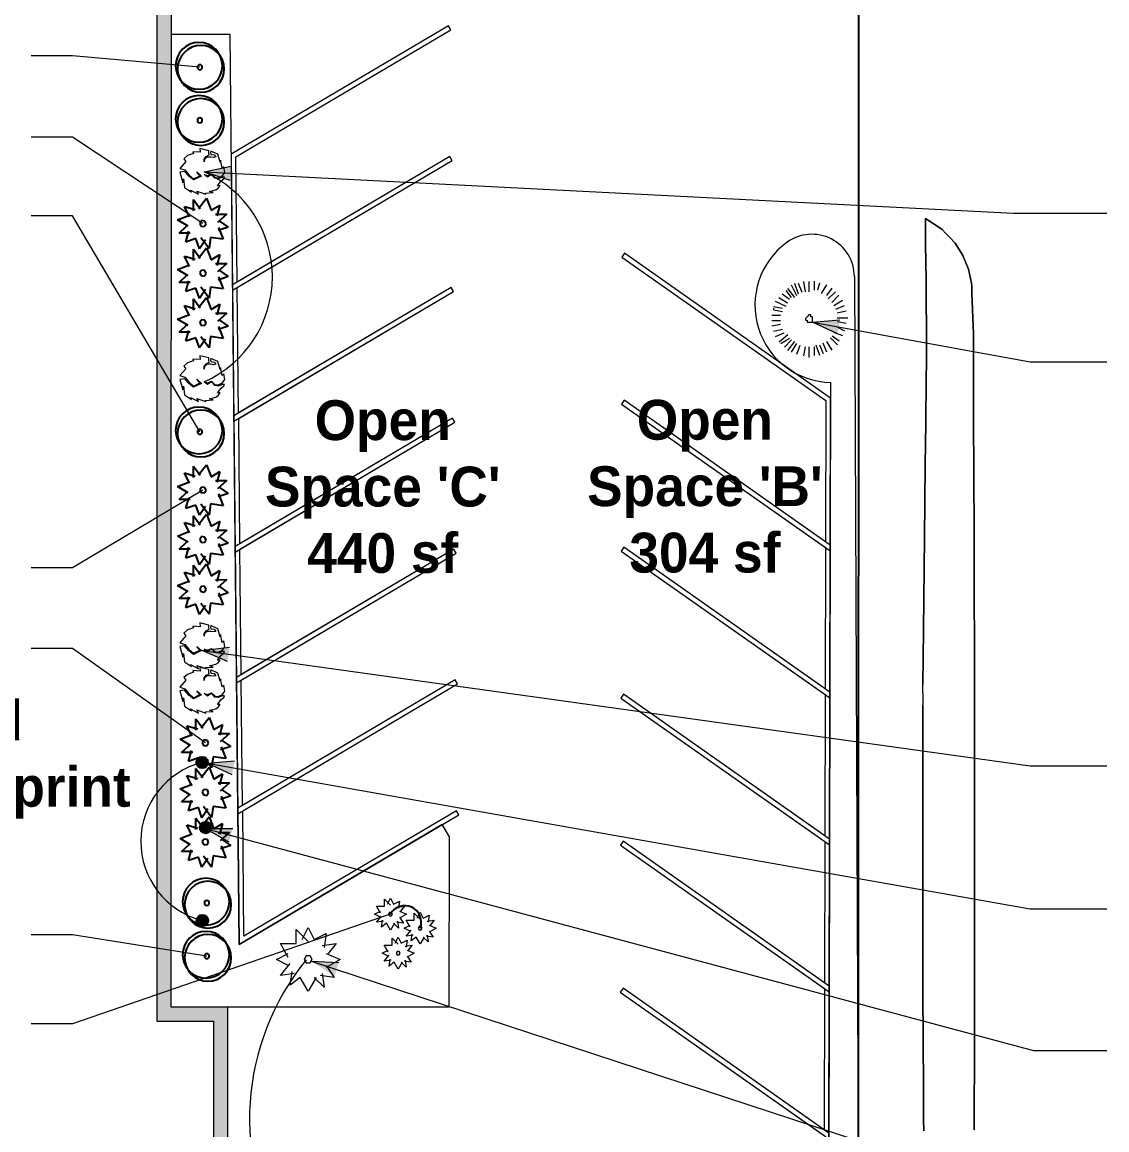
# Model space of a CAD drawing. Header units: feet. Extents: x 2366571 to 2367139, y 711991 to 712371.
# Drawn here: x 2366976.9 to 2367053.5, y 712105.7 to 712183.9 of the extents above; entities that cross this region are included whole.
import ezdxf
from ezdxf.enums import TextEntityAlignment as Align

# ---------------------------------------------------------------- set-up
doc = ezdxf.new("R2010")
doc.units = ezdxf.units.FT
doc.header["$MEASUREMENT"] = 0
for name, color, linetype in [('C-BLDG-OTLN', 110, 'Continuous'), ('C-PRKG-CURB', 255, 'Continuous'), ('C-PRKG-STRP', 190, 'Continuous'), ('C-PROP-LINE', 230, 'Continuous'), ('C-TOPO', 7, 'Continuous'), ('L-PLNT-TREE', 70, 'Continuous')]:
    doc.layers.add(name, color=color, linetype=linetype)
doc.layers.add('G-ANNO-TEXT', color=231, linetype='Continuous', lineweight=9)
doc.layers.add('PDF_Geometry', color=1, linetype='Continuous', lineweight=9)
doc.styles.add('Century Gothic_B', font='GOTHICB.TTF', dxfattribs={"height": 33.75})
doc.styles.get("Standard").update_dxf_attribs({"font": 'ARIALN.TTF', "width": 0.8})

# ---------------------------------------------------------------- blocks, each defined once
blk = doc.blocks.new('Family - ___-1416994-SITE PLAN')
at = {"layer": 'C-PROP-LINE'}
blk.add_line((-534.63, 10205.35), (-534.07, 14193.5), dxfattribs=at)
blk = doc.blocks.new('Evergreen-Tree5')
for p, q in [((-2.26, 2.99), (-2.26, 5.62)), ((-2.26, 5.62), (-0.01, 3.37)), ((-1.13, 3.74), (-0.01, 5.99)), ((-0.01, 5.99), (1.12, 3.74)), ((-3.76, 0.37), (-5.26, 2.99)), ((-5.26, 2.99), (-2.26, 2.99)), ((1.12, 3.74), (3.37, 4.87)), ((2.62, 2.62), (5.24, 2.99)), ((3.37, 4.87), (2.99, 2.24)), ((5.24, 2.99), (3.74, 1.12)), ((-6.01, -0.01), (-3.76, 1.12)), ((-0.38, 0.64), (-0.76, -0.01)), ((0.37, 0.64), (-0.38, 0.64)), ((0.74, -0.01), (0.37, 0.64)), ((3.37, 1.12), (5.99, -0.01)), ((-3.76, -1.13), (-6.01, -0.01)), ((-5.26, -3.01), (-3.38, -0.76)), ((-3.38, -4.88), (-3.01, -2.26)), ((-0.76, -0.01), (-0.38, -0.66)), ((-0.38, -0.66), (0.37, -0.66)), ((0.37, -0.66), (0.74, -0.01)), ((5.99, -0.01), (3.37, -1.51)), ((3.37, -1.13), (4.87, -3.38)), ((-2.63, -2.63), (-5.26, -3.01)), ((-1.51, -3.38), (-3.38, -4.88)), ((-0.01, -6.01), (-1.51, -3.38)), ((1.49, -3.38), (-0.01, -6.01)), ((2.99, -5.26), (1.12, -3.38)), ((4.87, -3.38), (2.24, -3.01)), ((2.62, -2.63), (2.99, -5.26))]:
    blk.add_line(p, q)
at = {"flags": 1}
for tag, p in [('SCI_NAME', (-5.08, -8.89)), ('COM_NAME', (-5.08, -12.89)), ('SIZE', (-5.08, -16.89)), ('ROOT_COND', (-5.08, -20.89)), ('REMARK', (-5.08, -24.89)), ('CODE', (-5.08, -28.89))]:
    blk.add_attdef(tag, text='', height=2.4, dxfattribs=at).set_placement(p, align=Align.BOTTOM_LEFT)
blk = doc.blocks.new('Deciduous-Tree2')
for centre, radius in [((-0.29, 0.29), 5.72), ((0.33, -0.34), 5.72), ((0, 0), 0.6)]:
    blk.add_circle(centre, radius)
at = {"flags": 1}
for tag, p in [('SCI_NAME', (-5.07, -8.88)), ('COM_NAME', (-5.07, -12.88)), ('SIZE', (-5.07, -16.88)), ('ROOT_COND', (-5.07, -20.88)), ('REMARK', (-5.07, -24.88)), ('CODE', (-5.07, -28.88))]:
    blk.add_attdef(tag, text='', height=2.4, dxfattribs=at).set_placement(p, align=Align.BOTTOM_LEFT)

msp = doc.modelspace()

# ---------------------------------------------------------------- hatches: boundary and pattern name
at = {"layer": 'C-BLDG-OTLN', "lineweight": 5}
h = msp.add_hatch(color=1, dxfattribs=at)
h.dxf.hatch_style = 1
h.paths.add_polyline_path([(2366918.974, 712055.231), (2366918.974, 712066.856), (2366826.962, 712066.856), (2366826.962, 712054.86), (2366812.377, 712054.86), (2366812.377, 712033.187), (2366987.395, 712033.187), (2366987.395, 712102.287), (2366991.395, 712102.287), (2366991.396, 712114.337), (2366987.396, 712114.337), (2366987.406, 712208.447), (2366899.216, 712208.447), (2366899.213, 712182.412), (2366917.313, 712182.34), (2366917.408, 712161.24), (2366948.356, 712161.493), (2366948.356, 712055.231)])
h.paths.add_polyline_path([(2366918.974, 712034.187), (2366986.395, 712034.187), (2366986.395, 712103.287), (2366990.395, 712103.287), (2366990.396, 712113.337), (2366986.396, 712113.337), (2366986.406, 712207.447), (2366900.216, 712207.447), (2366900.213, 712183.408), (2366918.309, 712183.336), (2366918.403, 712162.248), (2366949.356, 712162.501), (2366949.356, 712054.231), (2366918.974, 712054.231)], flags=16)
h.paths.add_polyline_path([(2366917.974, 712065.856), (2366827.962, 712065.856), (2366827.962, 712053.86), (2366813.377, 712053.86), (2366813.377, 712034.187), (2366917.974, 712034.187)], flags=16)
at = {"layer": 'G-ANNO-TEXT', "lineweight": 5}
for points in [[(2366989.738, 712173.287), (2366991.637, 712173.693), (2366991.585, 712172.69)], [(2367032.682, 712162.691), (2367034.617, 712162.848), (2367034.436, 712161.859)], [(2366989.608, 712139.493), (2366991.534, 712139.733), (2366991.396, 712138.737)], [(2366989.946, 712131.544), (2366991.88, 712131.712), (2366991.705, 712130.723)], [(2366989.815, 712126.946), (2366991.756, 712126.946), (2366991.496, 712125.975)], [(2366997.297, 712117.572), (2366999.235, 712117.473), (2366998.926, 712116.517)]]:
    msp.add_hatch(color=1, dxfattribs=at).paths.add_polyline_path(points, flags=0)
at = {"layer": 'L-PLNT-TREE'}
h = msp.add_hatch(color=1, dxfattribs=at)
h.dxf.hatch_style = 1
h.paths.add_polyline_path([(2366989.198, 712131.594, 0.908847), (2366990.002, 712131.517), (2366989.946, 712131.544), (2366990.007, 712131.549, 0.027908), (2366990.01, 712131.594, 1)])
h = msp.add_hatch(color=1, dxfattribs=at)
h.dxf.hatch_style = 1
h.paths.add_polyline_path([(2366989.441, 712127, 0.707553), (2366990.163, 712126.745), (2366989.815, 712126.946), (2366990.249, 712126.946, 0.033165), (2366990.253, 712127, 1)])
h = msp.add_hatch(color=1, dxfattribs=at)
h.dxf.hatch_style = 1
h.paths.add_polyline_path([(2366990.022, 712120.439, 1), (2366989.21, 712120.439, 1)])

# ---------------------------------------------------------------- linework, layer by layer
at = {"layer": 'C-BLDG-OTLN', "color": 1, "lineweight": 5, "flags": 128}
msp.add_lwpolyline([(2366948.356, 712161.493), (2366917.408, 712161.24), (2366917.313, 712182.34), (2366899.213, 712182.412), (2366899.216, 712208.447), (2366987.406, 712208.447), (2366987.396, 712114.337), (2366991.396, 712114.337), (2366991.395, 712102.287), (2366987.395, 712102.287), (2366987.395, 712033.187), (2366812.377, 712033.187), (2366812.377, 712054.86), (2366826.962, 712054.86), (2366826.962, 712066.856), (2366918.974, 712066.856), (2366918.974, 712055.231), (2366948.356, 712055.231), (2366948.356, 712161.497)], dxfattribs=at)
msp.add_lwpolyline([(2366918.974, 712054.231), (2366949.356, 712054.231), (2366949.356, 712162.501), (2366918.403, 712162.248), (2366918.309, 712183.336), (2366900.213, 712183.408), (2366900.216, 712207.447), (2366986.406, 712207.447), (2366986.396, 712113.337), (2366990.396, 712113.337), (2366990.395, 712103.287), (2366986.395, 712103.287), (2366986.395, 712034.187), (2366918.974, 712034.187)], close=True, dxfattribs=at)
at = {"layer": 'C-PRKG-CURB', "color": 1, "lineweight": 5}
for p, q in [((2367035.637, 712165.899), (2367036.103, 712058.459)), ((2367033.788, 712070.812), (2367033.976, 712158.427))]:
    msp.add_line(p, q, dxfattribs=at)
at = {"layer": 'C-PRKG-CURB', "color": 1, "lineweight": 5, "flags": 128}
for points in [[(2366991.396, 712114.337), (2367007.027, 712114.337), (2367007.052, 712126.353), (2367006.545, 712127.21), (2366992.22, 712118.744), (2366991.564, 712182.982), (2366987.405, 712182.982)], [(2366991.396, 712114.337), (2367007.027, 712114.337), (2367007.052, 712126.353)]]:
    msp.add_lwpolyline(points, dxfattribs=at)
at = {"layer": 'C-PRKG-CURB', "color": 1, "lineweight": 5}
for centre, radius, start, end in [((2367032.638, 712165.886), 3, 0.24808, 125.824), ((2367034.079, 712163.889), 5.463, 125.824, 268.91348)]:
    msp.add_arc(centre, radius, start, end, dxfattribs=at)
at = {"layer": 'C-PRKG-STRP', "color": 1, "lineweight": 5}
for p, q in [((2367006.981, 712183.612), (2366991.651, 712174.551)), ((2367007.15, 712183.325), (2367006.981, 712183.612)), ((2366991.986, 712174.362), (2367007.15, 712183.325)), ((2366991.651, 712174.551), (2366991.749, 712164.929)), ((2367007.075, 712174.375), (2366991.745, 712165.314)), ((2366991.749, 712164.929), (2367007.245, 712174.088)), ((2366992.076, 712165.51), (2366991.986, 712174.362)), ((2367007.075, 712174.375), (2366992.076, 712165.51)), ((2366992.08, 712165.125), (2367007.245, 712174.088)), ((2367007.245, 712174.088), (2367007.075, 712174.375)), ((2367007.245, 712174.088), (2367007.075, 712174.375)), ((2367019.411, 712167.541), (2367019.219, 712167.268)), ((2367019.219, 712167.268), (2367033.61, 712157.148)), ((2367033.944, 712157.321), (2367019.411, 712167.541)), ((2366991.745, 712165.314), (2366991.843, 712155.692)), ((2367007.169, 712165.138), (2366991.839, 712156.077)), ((2366991.843, 712155.692), (2367007.339, 712164.851)), ((2366992.171, 712156.273), (2366992.08, 712165.125)), ((2367007.169, 712165.138), (2366992.171, 712156.273)), ((2366992.175, 712155.888), (2367007.339, 712164.851)), ((2367007.339, 712164.851), (2367007.169, 712165.138)), ((2367007.339, 712164.851), (2367007.169, 712165.138)), ((2367019.39, 712157.164), (2367019.198, 712156.891)), ((2367019.39, 712157.164), (2367019.198, 712156.891)), ((2367019.198, 712156.891), (2367033.922, 712146.537)), ((2367019.198, 712156.891), (2367033.589, 712146.771)), ((2367033.59, 712147.178), (2367019.39, 712157.164)), ((2367033.923, 712146.944), (2367019.39, 712157.164)), ((2367033.61, 712157.148), (2367033.59, 712147.178)), ((2367033.922, 712146.537), (2367033.944, 712157.321)), ((2366991.839, 712156.077), (2366991.938, 712146.455)), ((2367007.264, 712155.901), (2366991.934, 712146.84)), ((2366991.938, 712146.455), (2367007.433, 712155.614)), ((2366992.265, 712147.036), (2366992.175, 712155.888)), ((2367007.264, 712155.901), (2366992.265, 712147.036)), ((2366992.269, 712146.651), (2367007.433, 712155.614)), ((2367007.433, 712155.614), (2367007.264, 712155.901)), ((2367007.433, 712155.614), (2367007.264, 712155.901)), ((2366991.934, 712146.84), (2366992.032, 712137.218)), ((2367019.369, 712146.787), (2367019.177, 712146.515)), ((2367019.369, 712146.787), (2367019.177, 712146.515)), ((2367033.569, 712136.802), (2367019.369, 712146.787)), ((2367033.902, 712136.567), (2367019.369, 712146.787)), ((2367033.589, 712146.771), (2367033.569, 712136.802)), ((2367033.901, 712136.161), (2367033.923, 712146.944)), ((2367007.358, 712146.664), (2366992.028, 712137.603)), ((2366992.032, 712137.218), (2367007.528, 712146.377)), ((2366992.359, 712137.799), (2366992.269, 712146.651)), ((2367007.358, 712146.664), (2366992.359, 712137.799)), ((2366992.363, 712137.414), (2367007.528, 712146.377)), ((2367007.528, 712146.377), (2367007.358, 712146.664)), ((2367007.528, 712146.377), (2367007.358, 712146.664)), ((2367019.177, 712146.515), (2367033.901, 712136.161)), ((2367019.177, 712146.515), (2367033.568, 712136.395)), ((2366992.028, 712137.603), (2366992.126, 712127.981)), ((2367007.452, 712137.426), (2366992.122, 712128.366)), ((2366992.454, 712128.562), (2366992.363, 712137.414)), ((2367007.452, 712137.426), (2366992.454, 712128.562)), ((2367007.622, 712137.14), (2367007.452, 712137.426)), ((2367007.622, 712137.14), (2367007.452, 712137.426)), ((2366992.126, 712127.981), (2367007.622, 712137.14)), ((2366992.458, 712128.177), (2367007.622, 712137.14)), ((2367033.88, 712125.784), (2367033.902, 712136.567)), ((2367019.348, 712136.411), (2367019.156, 712136.138)), ((2367019.348, 712136.411), (2367019.156, 712136.138)), ((2367019.156, 712136.138), (2367033.88, 712125.784)), ((2367019.156, 712136.138), (2367033.547, 712126.018)), ((2367033.548, 712126.425), (2367019.348, 712136.411)), ((2367033.881, 712126.191), (2367019.348, 712136.411)), ((2367033.568, 712136.395), (2367033.548, 712126.425)), ((2366992.122, 712128.366), (2366992.22, 712118.744)), ((2366992.548, 712119.324), (2366992.458, 712128.177)), ((2367007.547, 712128.189), (2366992.548, 712119.324)), ((2367007.716, 712127.902), (2367007.547, 712128.189)), ((2366992.22, 712118.744), (2367007.716, 712127.902)), ((2367019.327, 712126.034), (2367019.135, 712125.762)), ((2367019.327, 712126.034), (2367019.135, 712125.762)), ((2367019.135, 712125.762), (2367033.859, 712115.407)), ((2367019.135, 712125.762), (2367033.526, 712115.641)), ((2367033.527, 712116.048), (2367019.327, 712126.034)), ((2367033.86, 712115.814), (2367019.327, 712126.034)), ((2367033.547, 712126.018), (2367033.527, 712116.048)), ((2367033.859, 712115.407), (2367033.881, 712126.191)), ((2367019.306, 712115.658), (2367019.114, 712115.385)), ((2367019.306, 712115.658), (2367019.114, 712115.385)), ((2367033.506, 712105.672), (2367019.306, 712115.658)), ((2367033.839, 712105.438), (2367019.306, 712115.658)), ((2367033.526, 712115.641), (2367033.506, 712105.672)), ((2367033.838, 712105.031), (2367033.86, 712115.814)), ((2367019.114, 712115.385), (2367033.838, 712105.031)), ((2367019.114, 712115.385), (2367033.505, 712105.265))]:
    msp.add_line(p, q, dxfattribs=at)
at = {"layer": 'C-TOPO', "color": 1, "lineweight": 5}
for p, q in [((2367041.8, 712169.246), (2367040.645, 712169.993)), ((2367040.645, 712169.993), (2367040.65, 712169.412)), ((2367040.65, 712169.412), (2367040.645, 712169.993)), ((2367040.645, 712169.993), (2367041.8, 712169.246)), ((2367040.65, 712169.412), (2367040.663, 712168.191)), ((2367040.663, 712168.191), (2367040.65, 712169.412)), ((2367042.109, 712168.924), (2367041.8, 712169.246)), ((2367041.8, 712169.246), (2367042.109, 712168.924)), ((2367042.364, 712168.659), (2367042.109, 712168.924)), ((2367042.109, 712168.924), (2367042.364, 712168.659)), ((2367042.753, 712168.253), (2367042.364, 712168.659)), ((2367042.364, 712168.659), (2367042.753, 712168.253)), ((2367040.663, 712168.191), (2367040.692, 712165.664)), ((2367040.692, 712165.664), (2367040.663, 712168.191)), ((2367043.153, 712167.618), (2367042.753, 712168.253)), ((2367042.753, 712168.253), (2367043.153, 712167.618)), ((2367043.301, 712167.384), (2367043.153, 712167.618)), ((2367043.153, 712167.618), (2367043.301, 712167.384)), ((2367043.648, 712166.539), (2367043.301, 712167.384)), ((2367043.301, 712167.384), (2367043.648, 712166.539)), ((2367043.691, 712166.434), (2367043.648, 712166.539)), ((2367043.648, 712166.539), (2367043.691, 712166.434)), ((2367043.912, 712165.431), (2367043.691, 712166.434)), ((2367043.691, 712166.434), (2367043.912, 712165.431)), ((2367040.692, 712165.664), (2367040.702, 712164.704)), ((2367040.702, 712164.704), (2367040.692, 712165.664)), ((2367040.702, 712164.704), (2367040.736, 712161.706)), ((2367040.736, 712161.706), (2367040.702, 712164.704)), ((2367043.919, 712165.242), (2367043.912, 712165.431)), ((2367043.912, 712165.431), (2367043.919, 712165.242)), ((2367043.937, 712164.735), (2367043.919, 712165.242)), ((2367043.919, 712165.242), (2367043.937, 712164.735)), ((2367044.017, 712162.424), (2367043.937, 712164.735)), ((2367043.937, 712164.735), (2367044.017, 712162.424)), ((2367044.037, 712161.854), (2367044.017, 712162.424)), ((2367044.017, 712162.424), (2367044.037, 712161.854)), ((2367040.736, 712161.706), (2367040.732, 712161.392)), ((2367040.732, 712161.392), (2367040.736, 712161.706)), ((2367044.051, 712157.22), (2367044.037, 712161.854)), ((2367044.037, 712161.854), (2367044.051, 712157.22)), ((2367040.732, 712161.392), (2367040.723, 712160.485)), ((2367040.723, 712160.485), (2367040.732, 712161.392)), ((2367040.723, 712160.485), (2367040.717, 712159.917)), ((2367040.717, 712159.917), (2367040.723, 712160.485)), ((2367040.717, 712159.917), (2367040.703, 712158.626)), ((2367040.703, 712158.626), (2367040.717, 712159.917)), ((2367040.703, 712158.626), (2367040.67, 712155.566)), ((2367040.67, 712155.566), (2367040.703, 712158.626)), ((2367044.056, 712155.708), (2367044.051, 712157.22)), ((2367044.051, 712157.22), (2367044.056, 712155.708)), ((2367040.67, 712155.566), (2367040.639, 712152.603)), ((2367040.639, 712152.603), (2367040.67, 712155.566)), ((2367044.067, 712152.137), (2367044.056, 712155.708)), ((2367044.056, 712155.708), (2367044.067, 712152.137)), ((2367040.639, 712152.603), (2367040.611, 712150.007)), ((2367040.611, 712150.007), (2367040.639, 712152.603)), ((2367044.081, 712147.679), (2367044.067, 712152.137)), ((2367044.067, 712152.137), (2367044.081, 712147.679)), ((2367040.611, 712150.007), (2367040.584, 712147.486)), ((2367040.584, 712147.486), (2367040.611, 712150.007)), ((2367040.584, 712147.486), (2367040.561, 712145.291)), ((2367040.561, 712145.291), (2367040.584, 712147.486)), ((2367044.082, 712147.362), (2367044.081, 712147.679)), ((2367044.081, 712147.679), (2367044.082, 712147.362)), ((2367044.082, 712147.35), (2367044.082, 712147.362)), ((2367044.082, 712147.362), (2367044.082, 712147.35)), ((2367044.083, 712147.004), (2367044.082, 712147.35)), ((2367044.082, 712147.35), (2367044.083, 712147.004)), ((2367044.117, 712136.28), (2367044.083, 712147.004)), ((2367044.083, 712147.004), (2367044.117, 712136.28)), ((2367040.561, 712145.291), (2367040.515, 712140.946)), ((2367040.515, 712140.946), (2367040.561, 712145.291)), ((2367040.515, 712140.946), (2367040.474, 712137.109)), ((2367040.474, 712137.109), (2367040.515, 712140.946)), ((2367040.467, 712136.508), (2367040.474, 712137.109)), ((2367040.467, 712136.508), (2367040.474, 712137.109)), ((2367040.467, 712136.508), (2367040.468, 712135.62)), ((2367040.467, 712136.508), (2367040.468, 712135.62)), ((2367044.117, 712136.038), (2367044.117, 712136.28)), ((2367044.117, 712136.28), (2367044.117, 712136.038)), ((2367044.117, 712134.916), (2367044.117, 712136.038)), ((2367044.117, 712136.038), (2367044.117, 712134.916)), ((2367040.468, 712135.62), (2367040.469, 712134.038)), ((2367040.469, 712134.038), (2367040.468, 712135.62)), ((2367044.116, 712131.259), (2367044.117, 712134.916)), ((2367044.117, 712134.916), (2367044.116, 712131.259)), ((2367040.469, 712134.038), (2367040.47, 712132.644)), ((2367040.47, 712132.644), (2367040.469, 712134.038)), ((2367040.47, 712132.644), (2367040.474, 712124.54)), ((2367040.474, 712124.54), (2367040.47, 712132.644)), ((2367044.115, 712126.923), (2367044.116, 712131.259)), ((2367044.116, 712131.259), (2367044.115, 712126.923)), ((2367044.115, 712126.549), (2367044.115, 712126.923)), ((2367044.115, 712126.923), (2367044.115, 712126.549)), ((2367044.115, 712126.489), (2367044.115, 712126.549)), ((2367044.115, 712126.549), (2367044.115, 712126.489)), ((2367044.115, 712126.474), (2367044.115, 712126.489)), ((2367044.115, 712126.489), (2367044.115, 712126.474)), ((2367044.115, 712126.369), (2367044.115, 712126.474)), ((2367044.115, 712126.474), (2367044.115, 712126.369)), ((2367044.115, 712126.016), (2367044.115, 712126.369)), ((2367044.115, 712126.369), (2367044.115, 712126.016)), ((2367044.112, 712115.528), (2367044.115, 712126.016)), ((2367044.115, 712126.016), (2367044.112, 712115.528)), ((2367040.474, 712124.54), (2367040.476, 712122.529)), ((2367040.476, 712122.529), (2367040.474, 712124.54)), ((2367040.476, 712122.529), (2367040.479, 712117.4)), ((2367040.479, 712117.4), (2367040.476, 712122.529)), ((2367040.479, 712117.4), (2367040.48, 712115.612)), ((2367040.48, 712115.612), (2367040.479, 712117.4)), ((2367040.48, 712115.612), (2367040.482, 712111.871)), ((2367040.482, 712111.871), (2367040.48, 712115.612)), ((2367044.112, 712113.995), (2367044.112, 712115.528)), ((2367044.112, 712115.528), (2367044.112, 712113.995)), ((2367044.111, 712111.664), (2367044.112, 712113.995)), ((2367044.112, 712113.995), (2367044.111, 712111.664)), ((2367040.482, 712111.871), (2367040.482, 712111.701)), ((2367040.482, 712111.701), (2367040.482, 712111.871)), ((2367040.482, 712111.701), (2367040.504, 712108.962)), ((2367040.504, 712108.962), (2367040.482, 712111.701)), ((2367044.109, 712110.555), (2367044.111, 712111.664)), ((2367044.111, 712111.664), (2367044.109, 712110.555)), ((2367044.102, 712107.166), (2367044.109, 712110.555)), ((2367044.109, 712110.555), (2367044.102, 712107.166)), ((2367040.504, 712108.962), (2367040.516, 712107.515)), ((2367040.516, 712107.515), (2367040.504, 712108.962)), ((2367040.516, 712107.515), (2367040.526, 712106.359)), ((2367040.526, 712106.359), (2367040.516, 712107.515)), ((2367044.1, 712106.004), (2367044.102, 712107.166)), ((2367044.102, 712107.166), (2367044.1, 712106.004)), ((2367040.526, 712106.359), (2367040.532, 712105.594)), ((2367040.532, 712105.594), (2367040.526, 712106.359)), ((2367044.099, 712105.923), (2367044.1, 712105.942)), ((2367044.1, 712105.942), (2367044.099, 712105.923)), ((2367044.099, 712105.652), (2367044.099, 712105.923)), ((2367044.099, 712105.923), (2367044.099, 712105.652)), ((2367044.1, 712105.969), (2367044.1, 712106.004)), ((2367044.1, 712106.004), (2367044.1, 712105.969)), ((2367044.1, 712105.942), (2367044.1, 712105.969)), ((2367044.1, 712105.969), (2367044.1, 712105.942))]:
    msp.add_line(p, q, dxfattribs=at)
at = {"layer": 'G-ANNO-TEXT', "color": 1, "lineweight": 5}
for p, q in [((2366989.738, 712173.287), (2366991.637, 712173.693)), ((2366991.585, 712172.69), (2366989.738, 712173.287)), ((2366989.738, 712173.287), (2367046.873, 712170.369)), ((2367046.873, 712170.369), (2367053.457, 712170.369)), ((2367032.682, 712162.691), (2367034.617, 712162.848)), ((2367034.436, 712161.859), (2367032.682, 712162.691)), ((2367032.682, 712162.691), (2367048.044, 712159.878)), ((2367048.044, 712159.878), (2367053.457, 712159.878)), ((2366989.608, 712139.493), (2366991.534, 712139.733)), ((2366991.396, 712138.737), (2366989.608, 712139.493)), ((2366989.608, 712139.493), (2367048.044, 712131.365)), ((2366989.946, 712131.544), (2366991.88, 712131.712)), ((2366991.705, 712130.723), (2366989.946, 712131.544)), ((2366989.946, 712131.544), (2367048.044, 712121.274)), ((2367048.044, 712131.365), (2367053.457, 712131.365)), ((2366989.815, 712126.946), (2366991.756, 712126.946)), ((2366991.496, 712125.975), (2366989.815, 712126.946)), ((2366989.815, 712126.946), (2367048.29, 712111.272)), ((2367048.044, 712121.274), (2367053.457, 712121.274)), ((2366997.297, 712117.572), (2366999.235, 712117.473)), ((2366997.297, 712117.572), (2367048.29, 712100.842)), ((2367048.29, 712111.272), (2367053.457, 712111.272))]:
    msp.add_line(p, q, dxfattribs=at)
at = {"layer": 'G-ANNO-TEXT', "color": 1, "lineweight": 5, "flags": 128}
for points in [[(2366989.435, 712180.679), (2366980.457, 712181.494), (2366977.538, 712181.494)], [(2366989.648, 712169.643), (2366980.457, 712175.746), (2366977.538, 712175.746)], [(2366989.435, 712154.94), (2366980.457, 712170.183), (2366977.538, 712170.183)], [(2366989.648, 712150.831), (2366980.457, 712145.338), (2366977.538, 712145.338)], [(2366989.829, 712132.98), (2366980.457, 712139.651), (2366977.538, 712139.651)], [(2367002.879, 712120.881), (2366980.457, 712113.143), (2366977.538, 712113.143)], [(2366989.931, 712117.923), (2366980.457, 712119.437), (2366977.538, 712119.437)]]:
    msp.add_lwpolyline(points, dxfattribs=at)
at = {"layer": 'G-ANNO-TEXT', "color": 1, "lineweight": 5}
for centre, radius, start, end in [((2366986.443, 712165.878), 8.109, 293.97822, 66.02357), ((2366991.02, 712126.016), 5.756, 104.24205, 255.09401), ((2367010.719, 712106.432), 17.776, 140.84149, 211.62063)]:
    msp.add_arc(centre, radius, start, end, dxfattribs=at)
at = {"layer": 'L-PLNT-TREE', "color": 1, "lineweight": 5}
for p, q in [((2367002.471, 712121.446), (2367002.471, 712121.938)), ((2367002.471, 712121.938), (2367002.892, 712121.516)), ((2367002.682, 712121.586), (2367002.892, 712122.008)), ((2367002.892, 712122.008), (2367003.103, 712121.586)), ((2367003.103, 712121.586), (2367003.525, 712121.797)), ((2367003.525, 712121.797), (2367003.455, 712121.305)), ((2367001.767, 712120.883), (2367002.189, 712121.094)), ((2367002.189, 712120.672), (2367001.767, 712120.883)), ((2367002.189, 712120.953), (2367001.908, 712121.446)), ((2367001.908, 712121.446), (2367002.471, 712121.446)), ((2367002.822, 712121.005), (2367002.752, 712120.883)), ((2367002.752, 712120.883), (2367002.822, 712120.761)), ((2367002.963, 712121.005), (2367002.822, 712121.005)), ((2367003.033, 712120.883), (2367002.963, 712121.005)), ((2367002.963, 712120.761), (2367003.033, 712120.883)), ((2367003.385, 712121.375), (2367003.877, 712121.446)), ((2367003.525, 712121.094), (2367004.017, 712120.883)), ((2367004.017, 712120.883), (2367003.525, 712120.602)), ((2367003.877, 712121.446), (2367003.596, 712121.094)), ((2367004.57, 712120.471), (2367004.57, 712120.963)), ((2367004.57, 712120.963), (2367004.992, 712120.542)), ((2367004.781, 712120.612), (2367004.992, 712121.034)), ((2367004.992, 712121.034), (2367005.203, 712120.612)), ((2367001.908, 712120.321), (2367002.26, 712120.743)), ((2367002.4, 712120.391), (2367001.908, 712120.321)), ((2367002.26, 712119.969), (2367002.33, 712120.461)), ((2367002.611, 712120.25), (2367002.26, 712119.969)), ((2367002.892, 712119.758), (2367002.611, 712120.25)), ((2367002.822, 712120.761), (2367002.963, 712120.761)), ((2367003.174, 712120.25), (2367002.892, 712119.758)), ((2367003.455, 712119.899), (2367003.103, 712120.25)), ((2367003.807, 712120.25), (2367003.314, 712120.321)), ((2367003.385, 712120.391), (2367003.455, 712119.899)), ((2367003.525, 712120.672), (2367003.807, 712120.25)), ((2367003.867, 712119.909), (2367004.289, 712120.12)), ((2367004.289, 712119.979), (2367004.008, 712120.471)), ((2367004.008, 712120.471), (2367004.57, 712120.471)), ((2367005.203, 712120.612), (2367005.625, 712120.823)), ((2367005.484, 712120.401), (2367005.977, 712120.471)), ((2367005.625, 712120.823), (2367005.555, 712120.331)), ((2367005.625, 712120.12), (2367006.117, 712119.909)), ((2367005.977, 712120.471), (2367005.695, 712120.12)), ((2366996.242, 712118.819), (2366996.242, 712119.803)), ((2366996.242, 712119.803), (2366997.086, 712118.959)), ((2366996.664, 712119.1), (2366997.086, 712119.944)), ((2366997.086, 712119.944), (2366997.508, 712119.1)), ((2366997.508, 712119.1), (2366998.351, 712119.522)), ((2366998.351, 712119.522), (2366998.211, 712118.537)), ((2367004.289, 712119.698), (2367003.867, 712119.909)), ((2367004.008, 712119.346), (2367004.359, 712119.768)), ((2367004.5, 712119.417), (2367004.008, 712119.346)), ((2367004.359, 712118.995), (2367004.43, 712119.487)), ((2367004.922, 712120.03), (2367004.852, 712119.909)), ((2367004.852, 712119.909), (2367004.922, 712119.787)), ((2367005.062, 712120.03), (2367004.922, 712120.03)), ((2367004.922, 712119.787), (2367005.062, 712119.787)), ((2367005.133, 712119.909), (2367005.062, 712120.03)), ((2367005.062, 712119.787), (2367005.133, 712119.909)), ((2367005.906, 712119.276), (2367005.414, 712119.346)), ((2367005.484, 712119.417), (2367005.555, 712118.924)), ((2367006.117, 712119.909), (2367005.625, 712119.627)), ((2367005.625, 712119.698), (2367005.906, 712119.276)), ((2366995.68, 712117.834), (2366995.117, 712118.819)), ((2366995.117, 712118.819), (2366996.242, 712118.819)), ((2366998.07, 712118.678), (2366999.055, 712118.819)), ((2366999.055, 712118.819), (2366998.492, 712118.116)), ((2367002.737, 712118.209), (2367002.455, 712118.701)), ((2367002.455, 712118.701), (2367003.018, 712118.701)), ((2367003.018, 712118.701), (2367003.018, 712119.193)), ((2367003.018, 712119.193), (2367003.44, 712118.771)), ((2367003.229, 712118.842), (2367003.44, 712119.264)), ((2367003.44, 712119.264), (2367003.651, 712118.842)), ((2367003.651, 712118.842), (2367004.073, 712119.053)), ((2367003.932, 712118.631), (2367004.424, 712118.701)), ((2367004.073, 712119.053), (2367004.002, 712118.56)), ((2367004.424, 712118.701), (2367004.143, 712118.349)), ((2367004.711, 712119.276), (2367004.359, 712118.995)), ((2367004.992, 712118.784), (2367004.711, 712119.276)), ((2367005.273, 712119.276), (2367004.992, 712118.784)), ((2367005.555, 712118.924), (2367005.203, 712119.276)), ((2366994.836, 712117.694), (2366995.68, 712118.116)), ((2366996.946, 712117.937), (2366996.805, 712117.694)), ((2366997.226, 712117.937), (2366996.946, 712117.937)), ((2366997.367, 712117.694), (2366997.226, 712117.937)), ((2366998.351, 712118.116), (2366999.336, 712117.694)), ((2367002.315, 712118.139), (2367002.737, 712118.349)), ((2367002.737, 712117.928), (2367002.315, 712118.139)), ((2367002.455, 712117.576), (2367002.807, 712117.998)), ((2367003.37, 712118.26), (2367003.299, 712118.139)), ((2367003.299, 712118.139), (2367003.37, 712118.017)), ((2367003.51, 712118.26), (2367003.37, 712118.26)), ((2367003.37, 712118.017), (2367003.51, 712118.017)), ((2367003.58, 712118.139), (2367003.51, 712118.26)), ((2367003.51, 712118.017), (2367003.58, 712118.139)), ((2367004.073, 712118.349), (2367004.565, 712118.139)), ((2367004.565, 712118.139), (2367004.073, 712117.857)), ((2367004.073, 712117.928), (2367004.354, 712117.506)), ((2366995.68, 712117.272), (2366994.836, 712117.694)), ((2366995.117, 712116.569), (2366995.82, 712117.413)), ((2366996.805, 712117.694), (2366996.945, 712117.45)), ((2366996.945, 712117.45), (2366997.226, 712117.45)), ((2366997.226, 712117.45), (2366997.367, 712117.694)), ((2366999.336, 712117.694), (2366998.351, 712117.131)), ((2366998.351, 712117.272), (2366998.914, 712116.428)), ((2367002.948, 712117.646), (2367002.455, 712117.576)), ((2367002.807, 712117.225), (2367002.877, 712117.717)), ((2367003.159, 712117.506), (2367002.807, 712117.225)), ((2367003.44, 712117.014), (2367003.159, 712117.506)), ((2367003.721, 712117.506), (2367003.44, 712117.014)), ((2367004.002, 712117.154), (2367003.651, 712117.506)), ((2367004.354, 712117.506), (2367003.862, 712117.576)), ((2367003.932, 712117.646), (2367004.002, 712117.154)), ((2366996.102, 712116.709), (2366995.117, 712116.569)), ((2366995.82, 712115.866), (2366995.961, 712116.85)), ((2366996.523, 712116.428), (2366995.82, 712115.866)), ((2366997.086, 712115.444), (2366996.523, 712116.428)), ((2366997.648, 712116.428), (2366997.086, 712115.444)), ((2366998.211, 712115.725), (2366997.508, 712116.428)), ((2366998.914, 712116.428), (2366997.93, 712116.569)), ((2366998.07, 712116.709), (2366998.211, 712115.725))]:
    msp.add_line(p, q, dxfattribs=at)
at = {"layer": 'L-PLNT-TREE', "color": 1}
for centre in [(2366989.604, 712131.594), (2366989.847, 712127), (2366989.616, 712120.439)]:
    msp.add_circle(centre, 0.406, dxfattribs=at)
msp.add_arc((2367003.9, 712120.315), 1.168, 338.93451, 151.04905, dxfattribs=at)
at = {"layer": 'PDF_Geometry', "color": 1, "lineweight": 5}
for p, q in [((2367032.038, 712165.562), (2367032.168, 712164.813)), ((2367032.413, 712165.564), (2367032.418, 712164.814)), ((2367032.788, 712165.567), (2367032.792, 712164.942)), ((2367033.164, 712165.444), (2367033.042, 712164.944)), ((2367030.544, 712164.677), (2367031.047, 712164.305)), ((2367030.792, 712164.928), (2367031.171, 712164.431)), ((2367030.917, 712165.054), (2367031.421, 712164.433)), ((2367031.165, 712165.306), (2367031.545, 712164.559)), ((2367031.414, 712165.433), (2367031.669, 712164.684)), ((2367031.664, 712165.434), (2367031.918, 712164.811)), ((2367033.665, 712165.323), (2367033.294, 712164.695)), ((2367034.041, 712165.075), (2367033.67, 712164.573)), ((2367034.293, 712164.827), (2367033.796, 712164.324)), ((2367030.047, 712164.173), (2367030.8, 712163.803)), ((2367030.296, 712164.425), (2367030.923, 712164.054)), ((2367034.545, 712164.579), (2367034.048, 712164.075)), ((2367034.797, 712164.205), (2367034.175, 712163.826)), ((2367029.804, 712163.172), (2367030.429, 712163.176)), ((2367029.925, 712163.798), (2367030.551, 712163.677)), ((2367034.925, 712163.831), (2367034.301, 712163.577)), ((2367035.052, 712163.457), (2367034.428, 712163.328)), ((2367029.807, 712162.797), (2367030.432, 712162.801)), ((2367029.809, 712162.422), (2367030.433, 712162.551)), ((2367035.181, 712162.958), (2367034.431, 712162.953)), ((2367035.058, 712162.582), (2367034.432, 712162.703)), ((2367034.435, 712162.328), (2367034.937, 712162.081)), ((2367029.937, 712162.048), (2367030.561, 712162.177)), ((2367030.064, 712161.674), (2367030.687, 712161.928)), ((2367030.317, 712161.3), (2367030.938, 712161.804)), ((2367030.442, 712161.176), (2367031.065, 712161.555)), ((2367034.443, 712161.078), (2367033.94, 712161.574)), ((2367034.567, 712161.329), (2367034.064, 712161.7)), ((2367034.814, 712161.705), (2367034.187, 712161.951)), ((2367030.694, 712160.928), (2367031.191, 712161.431)), ((2367030.946, 712160.679), (2367031.442, 712161.308)), ((2367031.197, 712160.556), (2367031.567, 712161.184)), ((2367031.572, 712160.434), (2367031.818, 712161.06)), ((2367032.073, 712160.312), (2367032.194, 712160.938)), ((2367032.449, 712160.189), (2367032.444, 712160.939)), ((2367032.823, 712160.317), (2367032.819, 712160.942)), ((2367033.198, 712160.319), (2367032.943, 712161.068)), ((2367033.447, 712160.446), (2367033.193, 712161.069)), ((2367033.697, 712160.573), (2367033.442, 712161.196)), ((2367034.071, 712160.7), (2367033.692, 712161.323))]:
    msp.add_line(p, q, dxfattribs=at)
at = {"layer": 'PDF_Geometry', "color": 1, "lineweight": 5, "flags": 128}
for points in [[(2366990.385, 712171.828), (2366990.122, 712171.901), (2366990.571, 712172.017), (2366990.72, 712172.13), (2366990.869, 712172.319), (2366990.681, 712172.317), (2366990.942, 712172.657), (2366991.128, 712172.808), (2366991.165, 712172.921), (2366991.015, 712172.92), (2366990.753, 712172.805), (2366990.49, 712172.841), (2366990.264, 712173.102), (2366989.965, 712172.913), (2366989.739, 712173.099), (2366989.964, 712173.025), (2366990.263, 712173.14), (2366990.49, 712172.916), (2366990.715, 712172.88), (2366991.014, 712172.995), (2366991.2, 712173.258), (2366991.122, 712173.67), (2366991.011, 712173.557), (2366990.894, 712174.119), (2366990.858, 712173.969), (2366990.704, 712174.53), (2366990.215, 712174.752), (2366990.178, 712174.639), (2366990.217, 712174.527), (2366990.442, 712174.491), (2366990.555, 712174.342), (2366990.406, 712174.303), (2366990.218, 712174.339), (2366989.955, 712174.338), (2366989.769, 712174.186), (2366989.733, 712173.999), (2366989.731, 712174.186), (2366989.88, 712174.375), (2366990.104, 712174.489), (2366990.066, 712174.601), (2366990.065, 712174.788), (2366989.426, 712174.934), (2366989.466, 712174.672), (2366988.94, 712174.706), (2366988.979, 712174.594), (2366988.567, 712174.441), (2366988.306, 712174.214), (2366988.457, 712174.028), (2366988.011, 712173.537), (2366988.386, 712173.427), (2366988.651, 712173.091), (2366988.991, 712172.794), (2366989.439, 712173.022), (2366989.212, 712173.283), (2366989.552, 712172.985), (2366988.991, 712172.719), (2366988.652, 712172.979), (2366988.35, 712173.314), (2366988.012, 712173.275), (2366988.242, 712172.526), (2366988.278, 712172.789), (2366988.357, 712172.189), (2366988.847, 712171.855), (2366988.771, 712172.005), (2366989.335, 712171.708), (2366989.221, 712171.933), (2366989.86, 712171.712), (2366989.822, 712171.787)], [(2367032.681, 712162.941), (2367032.68, 712163.066), (2367032.555, 712163.065), (2367032.554, 712163.19), (2367032.429, 712163.189), (2367032.305, 712163.064), (2367032.181, 712162.938), (2367032.182, 712162.813), (2367032.307, 712162.814), (2367032.307, 712162.689), (2367032.682, 712162.691)], [(2366990.385, 712157.198), (2366990.122, 712157.271), (2366990.571, 712157.387), (2366990.72, 712157.5), (2366990.869, 712157.689), (2366990.681, 712157.687), (2366990.942, 712158.027), (2366991.128, 712158.178), (2366991.165, 712158.291), (2366991.015, 712158.29), (2366990.753, 712158.175), (2366990.49, 712158.211), (2366990.264, 712158.472), (2366989.965, 712158.282), (2366989.739, 712158.468), (2366989.964, 712158.395), (2366990.263, 712158.509), (2366990.49, 712158.286), (2366990.715, 712158.25), (2366991.014, 712158.364), (2366991.2, 712158.628), (2366991.122, 712159.04), (2366991.011, 712158.927), (2366990.894, 712159.489), (2366990.858, 712159.338), (2366990.704, 712159.9), (2366990.215, 712160.122), (2366990.178, 712160.009), (2366990.217, 712159.897), (2366990.442, 712159.861), (2366990.555, 712159.711), (2366990.406, 712159.673), (2366990.218, 712159.709), (2366989.955, 712159.707), (2366989.769, 712159.556), (2366989.733, 712159.368), (2366989.731, 712159.556), (2366989.88, 712159.744), (2366990.104, 712159.858), (2366990.066, 712159.971), (2366990.065, 712160.158), (2366989.426, 712160.304), (2366989.466, 712160.042), (2366988.94, 712160.076), (2366988.979, 712159.963), (2366988.567, 712159.811), (2366988.306, 712159.584), (2366988.457, 712159.397), (2366988.011, 712158.907), (2366988.386, 712158.797), (2366988.651, 712158.461), (2366988.991, 712158.163), (2366989.439, 712158.391), (2366989.212, 712158.652), (2366989.552, 712158.355), (2366988.991, 712158.088), (2366988.652, 712158.349), (2366988.35, 712158.684), (2366988.012, 712158.644), (2366988.242, 712157.896), (2366988.278, 712158.159), (2366988.357, 712157.559), (2366988.847, 712157.225), (2366988.771, 712157.374), (2366989.335, 712157.078), (2366989.221, 712157.302), (2366989.86, 712157.082), (2366989.822, 712157.156)], [(2366990.385, 712138.337), (2366990.122, 712138.411), (2366990.571, 712138.526), (2366990.72, 712138.64), (2366990.869, 712138.828), (2366990.681, 712138.827), (2366990.942, 712139.166), (2366991.128, 712139.317), (2366991.165, 712139.43), (2366991.015, 712139.429), (2366990.753, 712139.315), (2366990.49, 712139.351), (2366990.264, 712139.612), (2366989.965, 712139.422), (2366989.739, 712139.608), (2366989.964, 712139.535), (2366990.263, 712139.649), (2366990.49, 712139.426), (2366990.715, 712139.39), (2366991.014, 712139.504), (2366991.2, 712139.768), (2366991.122, 712140.18), (2366991.011, 712140.067), (2366990.894, 712140.628), (2366990.858, 712140.478), (2366990.704, 712141.04), (2366990.215, 712141.261), (2366990.178, 712141.149), (2366990.217, 712141.036), (2366990.442, 712141), (2366990.555, 712140.851), (2366990.406, 712140.813), (2366990.218, 712140.849), (2366989.955, 712140.847), (2366989.769, 712140.696), (2366989.733, 712140.508), (2366989.731, 712140.696), (2366989.88, 712140.884), (2366990.104, 712140.998), (2366990.066, 712141.11), (2366990.065, 712141.298), (2366989.426, 712141.444), (2366989.466, 712141.181), (2366988.94, 712141.215), (2366988.979, 712141.103), (2366988.567, 712140.95), (2366988.306, 712140.724), (2366988.457, 712140.537), (2366988.011, 712140.047), (2366988.386, 712139.937), (2366988.651, 712139.601), (2366988.991, 712139.303), (2366989.439, 712139.531), (2366989.212, 712139.792), (2366989.552, 712139.494), (2366988.991, 712139.228), (2366988.652, 712139.488), (2366988.35, 712139.824), (2366988.012, 712139.784), (2366988.242, 712139.036), (2366988.278, 712139.298), (2366988.357, 712138.699), (2366988.847, 712138.365), (2366988.771, 712138.514), (2366989.335, 712138.218), (2366989.221, 712138.442), (2366989.86, 712138.221), (2366989.822, 712138.296)], [(2366990.385, 712135.206), (2366990.122, 712135.279), (2366990.571, 712135.395), (2366990.72, 712135.508), (2366990.869, 712135.697), (2366990.681, 712135.695), (2366990.942, 712136.035), (2366991.128, 712136.186), (2366991.165, 712136.299), (2366991.015, 712136.298), (2366990.753, 712136.183), (2366990.49, 712136.219), (2366990.264, 712136.48), (2366989.965, 712136.29), (2366989.739, 712136.476), (2366989.964, 712136.403), (2366990.263, 712136.517), (2366990.49, 712136.294), (2366990.715, 712136.258), (2366991.014, 712136.373), (2366991.2, 712136.636), (2366991.122, 712137.048), (2366991.011, 712136.935), (2366990.894, 712137.497), (2366990.858, 712137.346), (2366990.704, 712137.908), (2366990.215, 712138.13), (2366990.178, 712138.017), (2366990.217, 712137.905), (2366990.442, 712137.869), (2366990.555, 712137.719), (2366990.406, 712137.681), (2366990.218, 712137.717), (2366989.955, 712137.715), (2366989.769, 712137.564), (2366989.733, 712137.376), (2366989.731, 712137.564), (2366989.88, 712137.752), (2366990.104, 712137.866), (2366990.066, 712137.979), (2366990.065, 712138.166), (2366989.426, 712138.312), (2366989.466, 712138.05), (2366988.94, 712138.084), (2366988.979, 712137.971), (2366988.567, 712137.819), (2366988.306, 712137.592), (2366988.457, 712137.405), (2366988.011, 712136.915), (2366988.386, 712136.805), (2366988.651, 712136.469), (2366988.991, 712136.171), (2366989.439, 712136.399), (2366989.212, 712136.66), (2366989.552, 712136.363), (2366988.991, 712136.096), (2366988.652, 712136.357), (2366988.35, 712136.692), (2366988.012, 712136.652), (2366988.242, 712135.904), (2366988.278, 712136.167), (2366988.357, 712135.567), (2366988.847, 712135.233), (2366988.771, 712135.382), (2366989.335, 712135.086), (2366989.221, 712135.31), (2366989.86, 712135.09), (2366989.822, 712135.165)]]:
    msp.add_lwpolyline(points, close=True, dxfattribs=at)
msp.add_lwpolyline([(2367029.926, 712163.673), (2367029.927, 712163.548), (2367030.552, 712163.427)], dxfattribs=at)

# ---------------------------------------------------------------- block references
at = {"layer": 'C-PROP-LINE', "color": 1, "lineweight": 5, "xscale": 0.08333333333333333, "yscale": 0.08333333333333333, "zscale": 0.08333333333333333}
msp.add_blockref('Family - ___-1416994-SITE PLAN', (2367080.477, 711168.255), dxfattribs=at)
at = {"layer": 'L-PLNT-TREE', "color": 1}
for name, p, xscale, yscale, zscale, rotation in [('Deciduous-Tree2', (2366989.435, 712180.679), -0.2885624999999999, 0.2885625, 0.2885625, 76.52870698750542), ('Deciduous-Tree2', (2366989.435, 712176.929), -0.2885624999999999, 0.2885625, 0.2885625, 76.52870698750542), ('Evergreen-Tree5', (2366989.648, 712169.643), 0.3, 0.3, 0.3, 171.9807277081383), ('Evergreen-Tree5', (2366989.648, 712166.143), 0.3, 0.3, 0.3, 171.9807277081383), ('Evergreen-Tree5', (2366989.648, 712162.643), 0.3, 0.3, 0.3, 171.9807277081383), ('Deciduous-Tree2', (2366989.435, 712154.94), -0.2885624999999999, 0.2885625, 0.2885625, 76.52870698750542), ('Evergreen-Tree5', (2366989.648, 712150.831), 0.3, 0.3, 0.3, 171.9807277081383), ('Evergreen-Tree5', (2366989.648, 712147.331), 0.3, 0.3, 0.3, 171.9807277081383), ('Evergreen-Tree5', (2366989.648, 712143.831), 0.3, 0.3, 0.3, 171.9807277081383), ('Evergreen-Tree5', (2366989.829, 712132.98), 0.3, 0.3, 0.3, 171.9807277081383), ('Evergreen-Tree5', (2366989.829, 712129.48), 0.3, 0.3, 0.3, 171.9807277081383), ('Evergreen-Tree5', (2366989.829, 712125.98), 0.3, 0.3, 0.3, 171.9807277081383), ('Deciduous-Tree2', (2366989.931, 712121.673), -0.2885624999999999, 0.2885625, 0.2885625, 76.52870698750542), ('Deciduous-Tree2', (2366989.931, 712117.923), -0.2885624999999999, 0.2885625, 0.2885625, 76.52870698750542)]:
    msp.add_blockref(name, p, dxfattribs=dict(at, xscale=xscale, yscale=yscale, zscale=zscale, rotation=rotation))

# ---------------------------------------------------------------- texts
at = {"layer": 'G-ANNO-TEXT', "color": 1, "lineweight": 5, "char_height": 2.8125, "width": 83.41969, "attachment_point": 2, "style": 'Century Gothic_B'}
for s, insert in [("Open\\PSpace 'C'\\P440 sf", (2367002.344, 712157.168)), ("Open\\PSpace 'B'\\P304 sf", (2367025.083, 712157.197)), ('Proposed\\PBuilding Footprint\\P9,500 sf', (2366968.261, 712135.976))]:
    msp.add_mtext(s, dxfattribs=dict(at, insert=insert))

doc.saveas('drawing.dxf')
